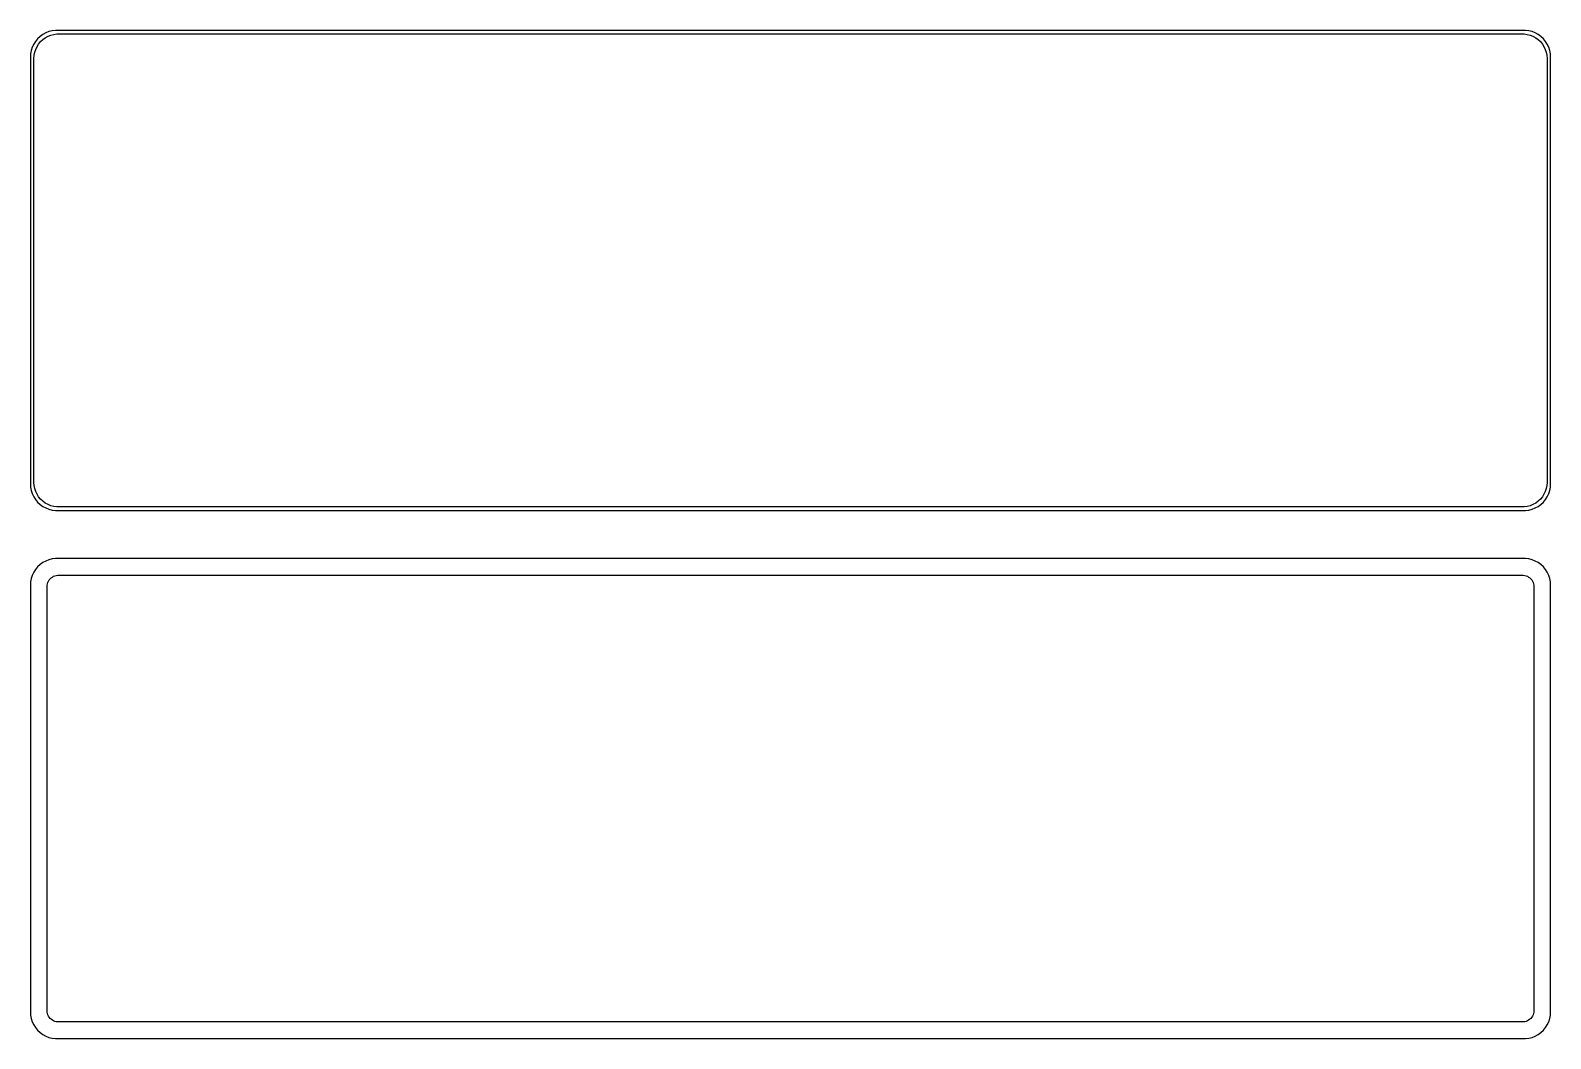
# Model space of a CAD drawing. Header units: metres. Extents: x -142 to 142, y 153 to 342.
import ezdxf

# ---------------------------------------------------------------- set-up
doc = ezdxf.new("R2010")
doc.units = ezdxf.units.M

msp = doc.modelspace()

# ---------------------------------------------------------------- linework, layer by layer
for p, q in [((-141.882, 339.409), (-142.149, 338.841)), ((-141.545, 339.939), (-141.882, 339.409)), ((-141.145, 340.423), (-141.545, 339.939)), ((-141.262, 338.956), (-140.954, 339.441)), ((-140.687, 340.853), (-141.145, 340.423)), ((-140.954, 339.441), (-140.588, 339.884)), ((-140.179, 341.222), (-140.687, 340.853)), ((-140.588, 339.884), (-140.168, 340.278)), ((-139.629, 341.524), (-140.179, 341.222)), ((-140.168, 340.278), (-139.703, 340.616)), ((-139.703, 340.616), (-139.199, 340.893)), ((-139.045, 341.755), (-139.629, 341.524)), ((-139.199, 340.893), (-138.665, 341.104)), ((-138.437, 341.911), (-139.045, 341.755)), ((-138.665, 341.104), (-138.108, 341.247)), ((-137.814, 341.99), (-138.437, 341.911)), ((-138.108, 341.247), (-137.537, 341.319)), ((137.814, 341.99), (-137.814, 341.99)), ((-137.537, 341.319), (137.537, 341.319)), ((137.537, 341.319), (138.108, 341.247)), ((138.437, 341.911), (137.814, 341.99)), ((138.108, 341.247), (138.665, 341.104)), ((139.045, 341.755), (138.437, 341.911)), ((138.665, 341.104), (139.199, 340.893)), ((139.629, 341.524), (139.045, 341.755)), ((139.199, 340.893), (139.703, 340.616)), ((140.179, 341.222), (139.629, 341.524)), ((139.703, 340.616), (140.168, 340.278)), ((140.168, 340.278), (140.588, 339.884)), ((140.687, 340.853), (140.179, 341.222)), ((140.588, 339.884), (140.954, 339.441)), ((141.145, 340.423), (140.687, 340.853)), ((140.954, 339.441), (141.262, 338.956)), ((141.545, 339.939), (141.145, 340.423)), ((141.882, 339.409), (141.545, 339.939)), ((142.149, 338.841), (141.882, 339.409)), ((-142.461, 337.627), (-142.5, 337)), ((-142.5, 337), (-142.5, 257)), ((-142.343, 338.243), (-142.461, 337.627)), ((-142.149, 338.841), (-142.343, 338.243)), ((-141.828, 336.75), (-141.792, 337.324)), ((-141.828, 257.25), (-141.828, 336.75)), ((-141.792, 337.324), (-141.685, 337.889)), ((-141.685, 337.889), (-141.507, 338.435)), ((-141.507, 338.435), (-141.262, 338.956)), ((141.262, 338.956), (141.507, 338.435)), ((141.507, 338.435), (141.685, 337.889)), ((141.685, 337.889), (141.792, 337.324)), ((141.792, 337.324), (141.828, 336.75)), ((141.828, 336.75), (141.828, 257.25)), ((142.343, 338.243), (142.149, 338.841)), ((142.461, 337.627), (142.343, 338.243)), ((142.5, 337), (142.461, 337.627)), ((142.5, 257), (142.5, 337)), ((-142.5, 257), (-142.461, 256.373)), ((-141.792, 256.676), (-141.828, 257.25)), ((-141.685, 256.111), (-141.792, 256.676)), ((141.792, 256.676), (141.685, 256.111)), ((141.828, 257.25), (141.792, 256.676)), ((142.461, 256.373), (142.5, 257)), ((-142.461, 256.373), (-142.343, 255.757)), ((-142.343, 255.757), (-142.149, 255.159)), ((-142.149, 255.159), (-141.882, 254.591)), ((-141.882, 254.591), (-141.545, 254.061)), ((-141.507, 255.565), (-141.685, 256.111)), ((-141.545, 254.061), (-141.145, 253.577)), ((-141.262, 255.044), (-141.507, 255.565)), ((-140.954, 254.559), (-141.262, 255.044)), ((-140.588, 254.116), (-140.954, 254.559)), ((-140.168, 253.722), (-140.588, 254.116)), ((-139.703, 253.384), (-140.168, 253.722)), ((140.168, 253.722), (139.703, 253.384)), ((140.588, 254.116), (140.168, 253.722)), ((140.954, 254.559), (140.588, 254.116)), ((141.262, 255.044), (140.954, 254.559)), ((141.145, 253.577), (141.545, 254.061)), ((141.507, 255.565), (141.262, 255.044)), ((141.685, 256.111), (141.507, 255.565)), ((141.545, 254.061), (141.882, 254.591)), ((141.882, 254.591), (142.149, 255.159)), ((142.149, 255.159), (142.343, 255.757)), ((142.343, 255.757), (142.461, 256.373)), ((-141.145, 253.577), (-140.687, 253.147)), ((-140.687, 253.147), (-140.179, 252.778)), ((-140.179, 252.778), (-139.629, 252.476)), ((-139.199, 253.107), (-139.703, 253.384)), ((-139.629, 252.476), (-139.045, 252.245)), ((-138.665, 252.896), (-139.199, 253.107)), ((-139.045, 252.245), (-138.437, 252.089)), ((-138.108, 252.753), (-138.665, 252.896)), ((-138.437, 252.089), (-137.814, 252.01)), ((-137.537, 252.681), (-138.108, 252.753)), ((-137.814, 252.01), (137.814, 252.01)), ((137.537, 252.681), (-137.537, 252.681)), ((138.108, 252.753), (137.537, 252.681)), ((137.814, 252.01), (138.437, 252.089)), ((138.665, 252.896), (138.108, 252.753)), ((138.437, 252.089), (139.045, 252.245)), ((139.199, 253.107), (138.665, 252.896)), ((139.045, 252.245), (139.629, 252.476)), ((139.703, 253.384), (139.199, 253.107)), ((139.629, 252.476), (140.179, 252.778)), ((140.179, 252.778), (140.687, 253.147)), ((140.687, 253.147), (141.145, 253.577)), ((-139.629, 242.524), (-140.179, 242.222)), ((-139.045, 242.755), (-139.629, 242.524)), ((-138.437, 242.911), (-139.045, 242.755)), ((-137.814, 242.99), (-138.437, 242.911)), ((137.814, 242.99), (-137.814, 242.99)), ((138.437, 242.911), (137.814, 242.99)), ((139.045, 242.755), (138.437, 242.911)), ((139.629, 242.524), (139.045, 242.755)), ((140.179, 242.222), (139.629, 242.524)), ((-142.149, 239.841), (-142.343, 239.243)), ((-141.882, 240.409), (-142.149, 239.841)), ((-141.545, 240.939), (-141.882, 240.409)), ((-141.145, 241.423), (-141.545, 240.939)), ((-140.687, 241.853), (-141.145, 241.423)), ((-140.179, 242.222), (-140.687, 241.853)), ((-138.595, 239.375), (-138.38, 239.531)), ((-138.38, 239.531), (-138.148, 239.659)), ((-138.148, 239.659), (-137.902, 239.756)), ((-137.902, 239.756), (-137.645, 239.822)), ((-137.645, 239.822), (-137.382, 239.855)), ((-137.382, 239.855), (137.382, 239.855)), ((137.382, 239.855), (137.645, 239.822)), ((137.645, 239.822), (137.902, 239.756)), ((137.902, 239.756), (138.148, 239.659)), ((138.148, 239.659), (138.38, 239.531)), ((138.38, 239.531), (138.595, 239.375)), ((140.687, 241.853), (140.179, 242.222)), ((141.145, 241.423), (140.687, 241.853)), ((141.545, 240.939), (141.145, 241.423)), ((141.882, 240.409), (141.545, 240.939)), ((142.149, 239.841), (141.882, 240.409)), ((142.343, 239.243), (142.149, 239.841)), ((-142.461, 238.627), (-142.5, 238)), ((-142.5, 238), (-142.5, 158)), ((-142.343, 239.243), (-142.461, 238.627)), ((-139.36, 237.75), (-139.343, 238.014)), ((-139.36, 158.25), (-139.36, 237.75)), ((-139.343, 238.014), (-139.293, 238.275)), ((-139.293, 238.275), (-139.211, 238.527)), ((-139.211, 238.527), (-139.099, 238.766)), ((-139.099, 238.766), (-138.957, 238.99)), ((-138.957, 238.99), (-138.788, 239.194)), ((-138.788, 239.194), (-138.595, 239.375)), ((138.595, 239.375), (138.788, 239.194)), ((138.788, 239.194), (138.957, 238.99)), ((138.957, 238.99), (139.099, 238.766)), ((139.099, 238.766), (139.211, 238.527)), ((139.211, 238.527), (139.293, 238.275)), ((139.293, 238.275), (139.343, 238.014)), ((139.343, 238.014), (139.36, 237.75)), ((139.36, 237.75), (139.36, 158.25)), ((142.461, 238.627), (142.343, 239.243)), ((142.5, 238), (142.461, 238.627)), ((142.5, 158), (142.5, 238)), ((-142.5, 158), (-142.461, 157.373)), ((-142.461, 157.373), (-142.343, 156.757)), ((-142.343, 156.757), (-142.149, 156.159)), ((-139.343, 157.986), (-139.36, 158.25)), ((-139.293, 157.725), (-139.343, 157.986)), ((-139.211, 157.473), (-139.293, 157.725)), ((-139.099, 157.234), (-139.211, 157.473)), ((-138.957, 157.01), (-139.099, 157.234)), ((-138.788, 156.806), (-138.957, 157.01)), ((-138.595, 156.625), (-138.788, 156.806)), ((138.788, 156.806), (138.595, 156.625)), ((138.957, 157.01), (138.788, 156.806)), ((139.099, 157.234), (138.957, 157.01)), ((139.211, 157.473), (139.099, 157.234)), ((139.293, 157.725), (139.211, 157.473)), ((139.343, 157.986), (139.293, 157.725)), ((139.36, 158.25), (139.343, 157.986)), ((142.149, 156.159), (142.343, 156.757)), ((142.343, 156.757), (142.461, 157.373)), ((142.461, 157.373), (142.5, 158)), ((-142.149, 156.159), (-141.882, 155.591)), ((-141.882, 155.591), (-141.545, 155.061)), ((-141.545, 155.061), (-141.145, 154.577)), ((-141.145, 154.577), (-140.687, 154.147)), ((-140.687, 154.147), (-140.179, 153.778)), ((-138.38, 156.469), (-138.595, 156.625)), ((-138.148, 156.341), (-138.38, 156.469)), ((-137.902, 156.244), (-138.148, 156.341)), ((-137.645, 156.178), (-137.902, 156.244)), ((-137.382, 156.145), (-137.645, 156.178)), ((137.382, 156.145), (-137.382, 156.145)), ((137.645, 156.178), (137.382, 156.145)), ((137.902, 156.244), (137.645, 156.178)), ((138.148, 156.341), (137.902, 156.244)), ((138.38, 156.469), (138.148, 156.341)), ((138.595, 156.625), (138.38, 156.469)), ((140.179, 153.778), (140.687, 154.147)), ((140.687, 154.147), (141.145, 154.577)), ((141.145, 154.577), (141.545, 155.061)), ((141.545, 155.061), (141.882, 155.591)), ((141.882, 155.591), (142.149, 156.159)), ((-140.179, 153.778), (-139.629, 153.476)), ((-139.629, 153.476), (-139.045, 153.245)), ((-139.045, 153.245), (-138.437, 153.089)), ((-138.437, 153.089), (-137.814, 153.01)), ((-137.814, 153.01), (137.814, 153.01)), ((137.814, 153.01), (138.437, 153.089)), ((138.437, 153.089), (139.045, 153.245)), ((139.045, 153.245), (139.629, 153.476)), ((139.629, 153.476), (140.179, 153.778))]:
    msp.add_line(p, q)

doc.saveas('drawing.dxf')
